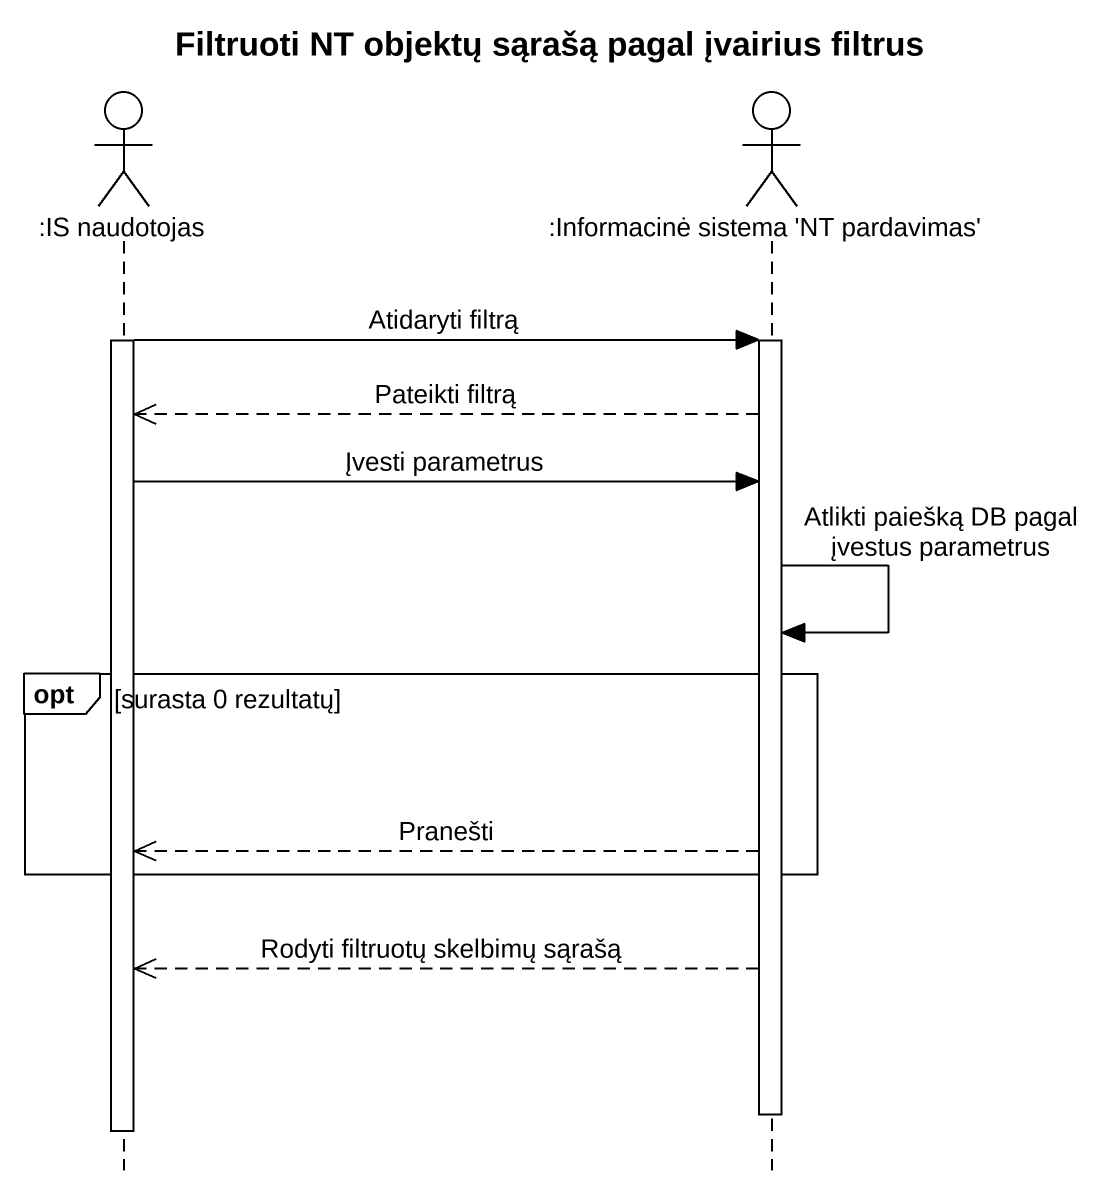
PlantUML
@startuml
title Filtruoti NT objektų sąrašą pagal įvairius filtrus
hide footbox
actor ":IS naudotojas" as IS_naudotojas
actor ":Informacinė sistema 'NT pardavimas'" as Informacinė_sistema_NT

activate IS_naudotojas
IS_naudotojas -> Informacinė_sistema_NT : Atidaryti filtrą
activate Informacinė_sistema_NT
Informacinė_sistema_NT -->> IS_naudotojas : Pateikti filtrą
IS_naudotojas -> Informacinė_sistema_NT : Įvesti parametrus
Informacinė_sistema_NT -> Informacinė_sistema_NT : Atlikti paiešką DB pagal įvestus parametrus
opt surasta 0 rezultatų
  Informacinė_sistema_NT -->> IS_naudotojas : Pranešti
end
Informacinė_sistema_NT -->> IS_naudotojas : Rodyti filtruotų skelbimų sąrašą
deactivate Informacinė_sistema_NT
deactivate IS_naudotojas
@enduml
